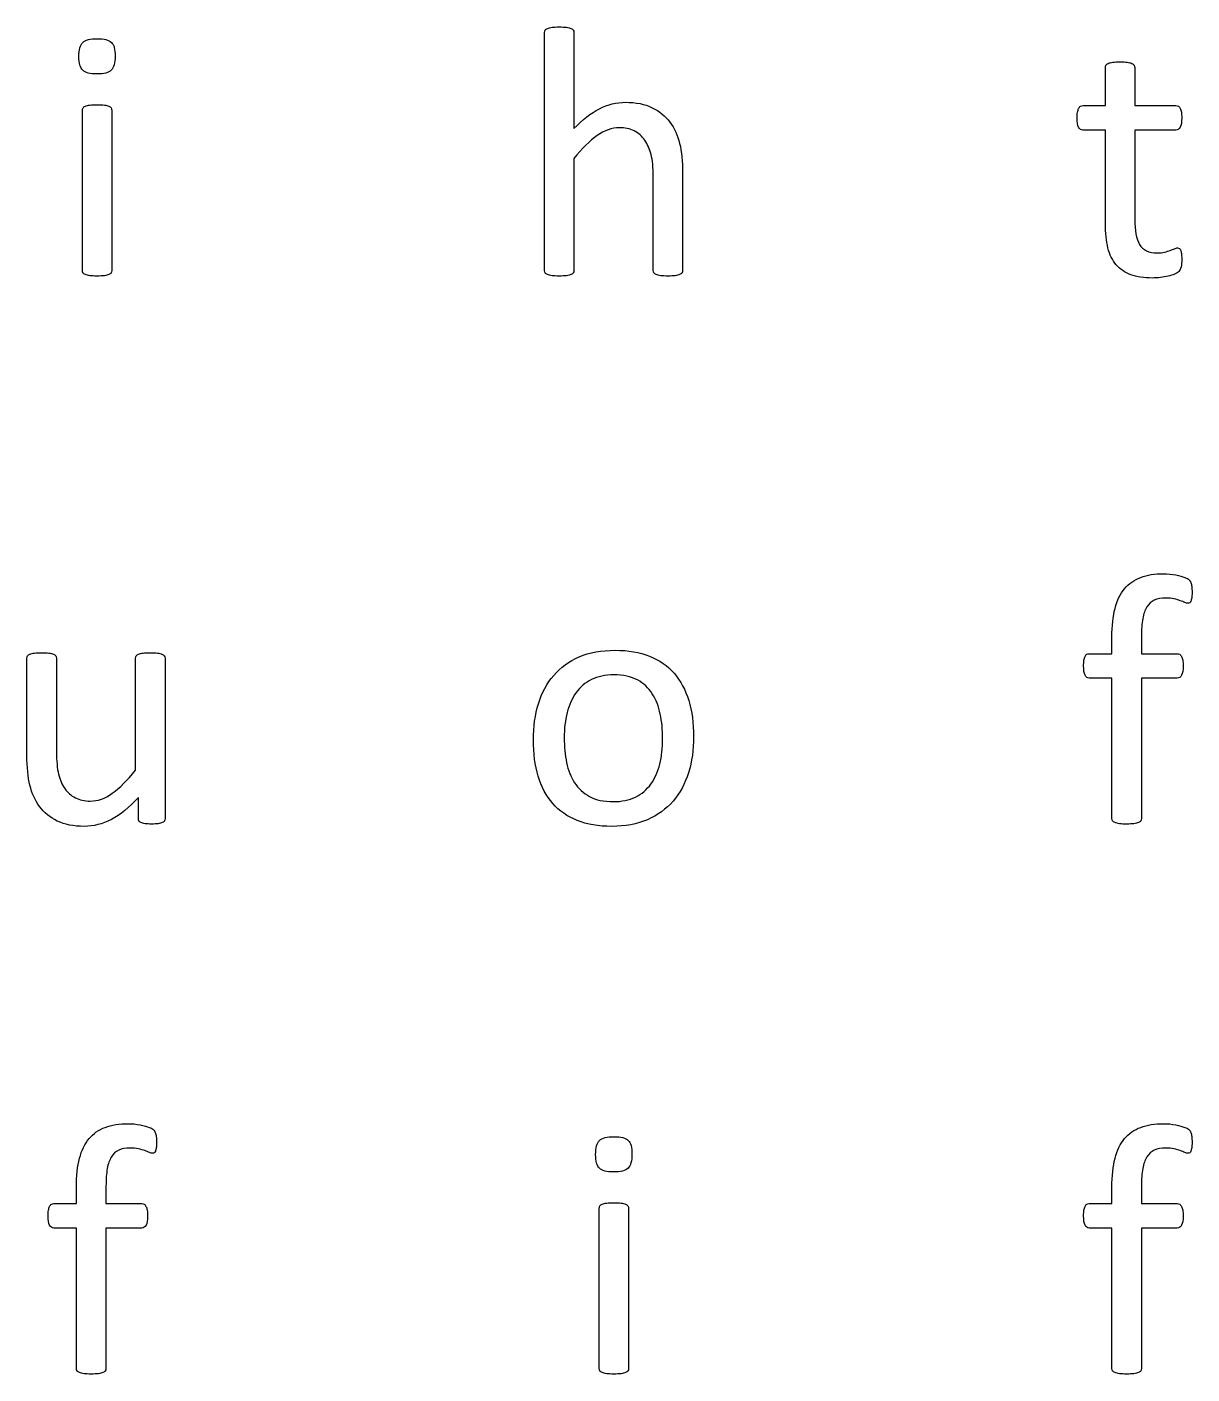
# Model space of a CAD drawing. Extents: x 0 to 612, y 0 to 328.
# Drawn here: x 537.21 to 570.95, y 192.72 to 231.73 of the extents above; entities that cross this region are included whole.
import ezdxf

# ---------------------------------------------------------------- set-up
doc = ezdxf.new("R2010")
doc.units = 0
doc.layers.add('Layer_1', color=7, linetype='CONTINUOUS')

msp = doc.modelspace()

# ---------------------------------------------------------------- linework, layer by layer
at = {"layer": 'Layer_1', "color": 7}
for p, q in [((552.200345, 224.679846), (552.200345, 231.569059)), ((553.051145, 231.569059), (553.051145, 228.789655)), ((539.764667, 230.888388), (539.764667, 230.888388)), ((568.440112, 229.454805), (568.440112, 230.558319)), ((569.290912, 230.558319), (569.290912, 229.454805)), ((567.795537, 229.454805), (568.440112, 229.454805)), ((569.290912, 229.454805), (570.482088, 229.454805)), ((538.815893, 224.679846), (538.815893, 229.320782)), ((539.666694, 229.320782), (539.666694, 224.679846)), ((568.440112, 228.748377), (567.790384, 228.748377)), ((568.440112, 226.036008), (568.440112, 228.748377)), ((570.482074, 228.748377), (569.290898, 228.748377)), ((569.290898, 228.748377), (569.290898, 226.159766)), ((553.051145, 227.923348), (553.051145, 224.679846)), ((556.196668, 227.505663), (556.19664, 224.679846)), ((555.34583, 224.679846), (555.34583, 227.397374)), ((570.652231, 225.020151), (570.652278, 225.020184)), ((570.95067, 215.359426), (570.950623, 215.359426)), ((568.630205, 213.585548), (568.630205, 214.065114)), ((569.486168, 214.090894), (569.486168, 213.585548)), ((537.208788, 210.635986), (537.208788, 213.451487)), ((538.064747, 213.451487), (538.064747, 210.749434)), ((540.354274, 210.20799), (540.354274, 213.451487)), ((541.210289, 213.451487), (541.210298, 208.810551)), ((567.975314, 213.585548), (568.630205, 213.585548)), ((569.486168, 213.585548), (570.522646, 213.585548)), ((568.630205, 212.879072), (567.975314, 212.879072)), ((568.630205, 208.810518), (568.630205, 212.879072)), ((570.522656, 212.879072), (569.486177, 212.879072)), ((569.486177, 212.879072), (569.486177, 208.810518)), ((555.6191, 211.125864), (555.6191, 211.125864)), ((556.516351, 211.182587), (556.516351, 211.182587)), ((540.436816, 208.810551), (540.436816, 209.424188)), ((540.962794, 199.433661), (540.962738, 199.433661)), ((570.95067, 199.433661), (570.950623, 199.433661)), ((554.730368, 199.093323), (554.730368, 199.093323)), ((538.642329, 197.659783), (538.642329, 198.139344)), ((539.498282, 198.16513), (539.498282, 197.659783)), ((568.630205, 197.659783), (568.630205, 198.139344)), ((569.486168, 198.16513), (569.486168, 197.659783)), ((537.987438, 197.659783), (538.642329, 197.659783)), ((539.498282, 197.659783), (540.534761, 197.659783)), ((553.781547, 192.884786), (553.781547, 197.525718)), ((554.632394, 197.525718), (554.632394, 192.884786)), ((567.975314, 197.659783), (568.630205, 197.659783)), ((569.486168, 197.659783), (570.522646, 197.659783)), ((538.642329, 196.953303), (537.987438, 196.953303)), ((538.642329, 192.884753), (538.642329, 196.953303)), ((540.534775, 196.953303), (539.498297, 196.953303)), ((539.498297, 196.953303), (539.498297, 192.884753)), ((568.630205, 196.953303), (567.975314, 196.953303)), ((568.630205, 192.884753), (568.630205, 196.953303)), ((570.522656, 196.953303), (569.486177, 196.953303)), ((569.486177, 196.953303), (569.486177, 192.884753))]:
    msp.add_line(p, q, dxfattribs=at)
for points in [[(552.285405, 231.692818), (552.318066, 231.70656), (552.361895, 231.716867), (552.416901, 231.723738)], [(552.416901, 231.723738), (552.471902, 231.730609), (552.540655, 231.734045), (552.623164, 231.734045)], [(552.623164, 231.734045), (552.709104, 231.73404), (552.779579, 231.73075), (552.834585, 231.723738)], [(552.834585, 231.723738), (552.889586, 231.716867), (552.932559, 231.70656), (552.963497, 231.692818)], [(538.826167, 231.285445), (538.901796, 231.357629), (539.041024, 231.393725), (539.243851, 231.393735)], [(539.243851, 231.393735), (539.443239, 231.393725), (539.579888, 231.358485), (539.653803, 231.288024)], [(552.200345, 231.569059), (552.200345, 231.596544), (552.206369, 231.620616), (552.21837, 231.641253)], [(552.21837, 231.641253), (552.230418, 231.661866), (552.252772, 231.679043), (552.285405, 231.692818)], [(552.963497, 231.692818), (552.994417, 231.679076), (553.016781, 231.661852), (553.030532, 231.641253)], [(553.030532, 231.641253), (553.044274, 231.620639), (553.051145, 231.596544), (553.051145, 231.569059)], [(538.712724, 230.878072), (538.712724, 231.077455), (538.750515, 231.213247), (538.826167, 231.285445)], [(539.653803, 231.288024), (539.72771, 231.217544), (539.764667, 231.084331), (539.764667, 230.888388)], [(538.823593, 230.478441), (538.749677, 230.548907), (538.712724, 230.682116), (538.712724, 230.878072)], [(539.764667, 230.888388), (539.764667, 230.688991), (539.726829, 230.553203), (539.651224, 230.481015)], [(568.440112, 230.558319), (568.440112, 230.582368), (568.446136, 230.604722), (568.458137, 230.625354)], [(568.458137, 230.625354), (568.470184, 230.645967), (568.492539, 230.664039), (568.525172, 230.679499)], [(568.525172, 230.679499), (568.557833, 230.694982), (568.601661, 230.706136), (568.656668, 230.713007)], [(568.656668, 230.713007), (568.711669, 230.719878), (568.780422, 230.723314), (568.862931, 230.723314)], [(568.862931, 230.723314), (568.948871, 230.723309), (569.019346, 230.720019), (569.074352, 230.713007)], [(569.074352, 230.713007), (569.129353, 230.706136), (569.172325, 230.694935), (569.203264, 230.679499)], [(569.203264, 230.679499), (569.234184, 230.664015), (569.256548, 230.645991), (569.270299, 230.625354)], [(569.270299, 230.625354), (569.284041, 230.604741), (569.290912, 230.582386), (569.290912, 230.558319)], [(539.23354, 230.37273), (539.034153, 230.372721), (538.897499, 230.40798), (538.823593, 230.478441)], [(539.651224, 230.481015), (539.575591, 230.408817), (539.436363, 230.372721), (539.23354, 230.37273)], [(538.815893, 229.320782), (538.815893, 229.344831), (538.821917, 229.367185), (538.833918, 229.387817)], [(538.833918, 229.387817), (538.845966, 229.40843), (538.868273, 229.425608), (538.900953, 229.439383)], [(538.900953, 229.439383), (538.933614, 229.453125), (538.977443, 229.463432), (539.032444, 229.470303)], [(539.032444, 229.470303), (539.08745, 229.477174), (539.156203, 229.480609), (539.238712, 229.480609)], [(539.238712, 229.480609), (539.324652, 229.480605), (539.395127, 229.477315), (539.450129, 229.470303)], [(539.450129, 229.470303), (539.505135, 229.463432), (539.548102, 229.453125), (539.579045, 229.439383)], [(539.579045, 229.439383), (539.609965, 229.425641), (539.632329, 229.408463), (539.646081, 229.387817)], [(539.646081, 229.387817), (539.659823, 229.367204), (539.666694, 229.34485), (539.666694, 229.320782)], [(553.78854, 229.364616), (554.036053, 229.490088), (554.285289, 229.552826), (554.536247, 229.552831)], [(554.536247, 229.552831), (554.845637, 229.552826), (555.106045, 229.500399), (555.317471, 229.395554)], [(555.317471, 229.395554), (555.528887, 229.2907), (555.69991, 229.150611), (555.83055, 228.975291)], [(567.633117, 229.264035), (567.641729, 229.308744), (567.652883, 229.345678), (567.666625, 229.374904)], [(567.666625, 229.374904), (567.680367, 229.404129), (567.698439, 229.424747), (567.72077, 229.436781)], [(567.72077, 229.436781), (567.743124, 229.448828), (567.768039, 229.454805), (567.795537, 229.454805)], [(570.482088, 229.454805), (570.509572, 229.454801), (570.533649, 229.448781), (570.554281, 229.436781)], [(570.554281, 229.436781), (570.574894, 229.424733), (570.592966, 229.40412), (570.608421, 229.374904)], [(570.608421, 229.374904), (570.623905, 229.345678), (570.635058, 229.30872), (570.64193, 229.264035)], [(553.051145, 228.789655), (553.295223, 229.047479), (553.541023, 229.239134), (553.78854, 229.364616)], [(567.620222, 229.099026), (567.620222, 229.164339), (567.624457, 229.21934), (567.633117, 229.264035)], [(567.666625, 228.830881), (567.635705, 228.885883), (567.620222, 228.975263), (567.620222, 229.099026)], [(570.652236, 229.099026), (570.652231, 228.975263), (570.636753, 228.885883), (570.605833, 228.830881)], [(570.64193, 229.264035), (570.648801, 229.219326), (570.652236, 229.164339), (570.652236, 229.099026)], [(554.360922, 228.815436), (554.147779, 228.815431), (553.93464, 228.739802), (553.721505, 228.588545)], [(554.796655, 228.72262), (554.671173, 228.784492), (554.525931, 228.815431), (554.360922, 228.815436)], [(555.103471, 228.454475), (555.024402, 228.571353), (554.922127, 228.660733), (554.796655, 228.72262)], [(555.83055, 228.975291), (555.96118, 228.799962), (556.054856, 228.59456), (556.111585, 228.35908)], [(567.790384, 228.748377), (567.738818, 228.748372), (567.697563, 228.775861), (567.666625, 228.830881)], [(570.605833, 228.830881), (570.574913, 228.775875), (570.533635, 228.748372), (570.482074, 228.748377)], [(553.721505, 228.588545), (553.508362, 228.437283), (553.284911, 228.215551), (553.051145, 227.923348)], [(555.283953, 228.036791), (555.24268, 228.198359), (555.182535, 228.337587), (555.103471, 228.454475)], [(556.111585, 228.35908), (556.168304, 228.123592), (556.196664, 227.839116), (556.196668, 227.505663)], [(555.34583, 227.397374), (555.345826, 227.662074), (555.325217, 227.875213), (555.283953, 228.036791)], [(568.514884, 225.337288), (568.465036, 225.534958), (568.440112, 225.767863), (568.440112, 226.036008)], [(569.290898, 226.159766), (569.290898, 225.840056), (569.338167, 225.598557), (569.432705, 225.435266)], [(568.754665, 224.847415), (568.644657, 224.976327), (568.564732, 225.139618), (568.514884, 225.337288)], [(569.432705, 225.435266), (569.527243, 225.271971), (569.696549, 225.190328), (569.940631, 225.190328)], [(569.940631, 225.190328), (570.019695, 225.190328), (570.09017, 225.198046), (570.152052, 225.213529)], [(570.152052, 225.213529), (570.213929, 225.229012), (570.26893, 225.245343), (570.317061, 225.262516)], [(570.317061, 225.262516), (570.365186, 225.279694), (570.406441, 225.296024), (570.44082, 225.311503)], [(570.44082, 225.311503), (570.475175, 225.326986), (570.506132, 225.334704), (570.53364, 225.334704)], [(570.53364, 225.334704), (570.550818, 225.3347), (570.567148, 225.330469), (570.582627, 225.321809)], [(570.582627, 225.321809), (570.59811, 225.313197), (570.610111, 225.296866), (570.618723, 225.272822)], [(570.618723, 225.272822), (570.627289, 225.248774), (570.635054, 225.216099), (570.641925, 225.174849)], [(570.641925, 225.174849), (570.648796, 225.133576), (570.652231, 225.082029), (570.652231, 225.020151)], [(569.177507, 224.558643), (569.005618, 224.622243), (568.864672, 224.718498), (568.754665, 224.847415)], [(570.631665, 224.782978), (570.617923, 224.724536), (570.59731, 224.681569), (570.569788, 224.654066)], [(570.652278, 225.020184), (570.652274, 224.920488), (570.645407, 224.84142), (570.631665, 224.782978)], [(538.833918, 224.610232), (538.82187, 224.629151), (538.815893, 224.652353), (538.815893, 224.679846)], [(538.900953, 224.561246), (538.868292, 224.574988), (538.845947, 224.591318), (538.833918, 224.610232)], [(539.032444, 224.530326), (538.977443, 224.537197), (538.933609, 224.547503), (538.900953, 224.561246)], [(539.238712, 224.520019), (539.156203, 224.520019), (539.08745, 224.523314), (539.032444, 224.530326)], [(539.450129, 224.530326), (539.395127, 224.523455), (539.324652, 224.520019), (539.238712, 224.520019)], [(539.579045, 224.561246), (539.548079, 224.547503), (539.505135, 224.537197), (539.450129, 224.530326)], [(539.646081, 224.610232), (539.632338, 224.591313), (539.609984, 224.574983), (539.579045, 224.561246)], [(539.666694, 224.679846), (539.666694, 224.652362), (539.659823, 224.629142), (539.646081, 224.610232)], [(552.21837, 224.610232), (552.206322, 224.629151), (552.200345, 224.652353), (552.200345, 224.679846)], [(552.285405, 224.561246), (552.252744, 224.574988), (552.230403, 224.591318), (552.21837, 224.610232)], [(552.416901, 224.530326), (552.361895, 224.537197), (552.318066, 224.547503), (552.285405, 224.561246)], [(552.623164, 224.520019), (552.540655, 224.520019), (552.471902, 224.523314), (552.416901, 224.530326)], [(552.834585, 224.530326), (552.779579, 224.523455), (552.709104, 224.520019), (552.623164, 224.520019)], [(552.963497, 224.561246), (552.932577, 224.547503), (552.889586, 224.537197), (552.834585, 224.530326)], [(553.030532, 224.610232), (553.01679, 224.591313), (552.994436, 224.574983), (552.963497, 224.561246)], [(553.051145, 224.679846), (553.051145, 224.652362), (553.044274, 224.629142), (553.030532, 224.610232)], [(555.366443, 224.610232), (555.352701, 224.629151), (555.34583, 224.652353), (555.34583, 224.679846)], [(555.433478, 224.561246), (555.402559, 224.574988), (555.38019, 224.591318), (555.366443, 224.610232)], [(555.562395, 224.530326), (555.507385, 224.537197), (555.464412, 224.547503), (555.433478, 224.561246)], [(555.773812, 224.520019), (555.687867, 224.520019), (555.617392, 224.523314), (555.562395, 224.530326)], [(555.98008, 224.530326), (555.925069, 224.523455), (555.856316, 224.520019), (555.773812, 224.520019)], [(556.108992, 224.561246), (556.078072, 224.547503), (556.035076, 224.537197), (555.98008, 224.530326)], [(556.176027, 224.610232), (556.162285, 224.591313), (556.13993, 224.574983), (556.108992, 224.561246)], [(556.19664, 224.679846), (556.196635, 224.652362), (556.189769, 224.629142), (556.176027, 224.610232)], [(569.796297, 224.463248), (569.555655, 224.463248), (569.349391, 224.495062), (569.177507, 224.558643)], [(570.033503, 224.478732), (569.954429, 224.468425), (569.875361, 224.463248), (569.796297, 224.463248)], [(570.257814, 224.517417), (570.187334, 224.501933), (570.112567, 224.489038), (570.033503, 224.478732)], [(570.446029, 224.576715), (570.391023, 224.552666), (570.328285, 224.5329), (570.257814, 224.517417)], [(570.569788, 224.654066), (570.542257, 224.626582), (570.501031, 224.600782), (570.446029, 224.576715)], [(568.996323, 215.467706), (569.120077, 215.615523), (569.275636, 215.724669), (569.462994, 215.795149)], [(569.462994, 215.795149), (569.650348, 215.865615), (569.871219, 215.900851), (570.125617, 215.90086)], [(570.125617, 215.90086), (570.245931, 215.900851), (570.362814, 215.889659), (570.476262, 215.867352)], [(570.476262, 215.867352), (570.589705, 215.844998), (570.677367, 215.820949), (570.739249, 215.795159)], [(570.739249, 215.795159), (570.801126, 215.769369), (570.842381, 215.746163), (570.863008, 215.725545)], [(570.863008, 215.725545), (570.883621, 215.704932), (570.900846, 215.678271), (570.914574, 215.64562)], [(568.720441, 214.897904), (568.7806, 215.129943), (568.87256, 215.319875), (568.996323, 215.467706)], [(570.914574, 215.64562), (570.928316, 215.612958), (570.937775, 215.573417), (570.942952, 215.527019)], [(570.950623, 215.359426), (570.950618, 215.294104), (570.947329, 215.241677), (570.940317, 215.20215)], [(570.942952, 215.527019), (570.948129, 215.480616), (570.95067, 215.424739), (570.95067, 215.359426)], [(569.857444, 215.132526), (569.768059, 215.091253), (569.695871, 215.026811), (569.640865, 214.939153)], [(570.182308, 215.194408), (570.055109, 215.194399), (569.946824, 215.173748), (569.857444, 215.132526)], [(570.427247, 215.171207), (570.356772, 215.18669), (570.275124, 215.194408), (570.182308, 215.194408)], [(570.610309, 215.119641), (570.558738, 215.13856), (570.497718, 215.155737), (570.427247, 215.171207)], [(570.7418, 215.068075), (570.705703, 215.083558), (570.66187, 215.100736), (570.610309, 215.119641)], [(570.832041, 215.044873), (570.807992, 215.044869), (570.777892, 215.052592), (570.7418, 215.068075)], [(570.883607, 215.057768), (570.869865, 215.049156), (570.85264, 215.044873), (570.832041, 215.044873)], [(570.917115, 215.106755), (570.908503, 215.08266), (570.897349, 215.066376), (570.883607, 215.057768)], [(570.940317, 215.20215), (570.933445, 215.162618), (570.92568, 215.130813), (570.917115, 215.106755)], [(568.630205, 214.065114), (568.6302, 214.388256), (568.660277, 214.665851), (568.720441, 214.897904)], [(569.522264, 214.59882), (569.498215, 214.459587), (569.486168, 214.290277), (569.486168, 214.090894)], [(569.640865, 214.939153), (569.585864, 214.851486), (569.546327, 214.738044), (569.522264, 214.59882)], [(537.208788, 213.451487), (537.208788, 213.478971), (537.214812, 213.502187), (537.226813, 213.521101)], [(537.226813, 213.521101), (537.238861, 213.54002), (537.262063, 213.557198), (537.296427, 213.572667)], [(537.296427, 213.572667), (537.330782, 213.58815), (537.375491, 213.598457), (537.430497, 213.603587)], [(537.430497, 213.603587), (537.485499, 213.608716), (537.554256, 213.611305), (537.63676, 213.611305)], [(537.63676, 213.611305), (537.719265, 213.6113), (537.788022, 213.608952), (537.843024, 213.603587)], [(537.843024, 213.603587), (537.89803, 213.59841), (537.941859, 213.588103), (537.97452, 213.572667)], [(537.97452, 213.572667), (538.007181, 213.557184), (538.030382, 213.540006), (538.044134, 213.521101)], [(538.044134, 213.521101), (538.057876, 213.502182), (538.064747, 213.478981), (538.064747, 213.451487)], [(540.354274, 213.451487), (540.354269, 213.478971), (540.360298, 213.502187), (540.372346, 213.521101)], [(540.372346, 213.521101), (540.384393, 213.54002), (540.407595, 213.557198), (540.44196, 213.572667)], [(540.44196, 213.572667), (540.476315, 213.58815), (540.520162, 213.598457), (540.573451, 213.603587)], [(540.573451, 213.603587), (540.626734, 213.608716), (540.696348, 213.611305), (540.782293, 213.611305)], [(540.782293, 213.611305), (540.864793, 213.6113), (540.93355, 213.608952), (540.988556, 213.603587)], [(540.988556, 213.603587), (541.043557, 213.59841), (541.08653, 213.588103), (541.117473, 213.572667)], [(541.117473, 213.572667), (541.148393, 213.557184), (541.171613, 213.540006), (541.187087, 213.521101)], [(541.187087, 213.521101), (541.20257, 213.502182), (541.210289, 213.478981), (541.210289, 213.451487)], [(552.465845, 212.956456), (552.663515, 213.186778), (552.910171, 213.365538), (553.205814, 213.492742)], [(553.205814, 213.492742), (553.501458, 213.619931), (553.846949, 213.683531), (554.242293, 213.683536)], [(554.242293, 213.683536), (554.623876, 213.683531), (554.956477, 213.626807), (555.240091, 213.513364)], [(555.240091, 213.513364), (555.523701, 213.399917), (555.760046, 213.234908), (555.949122, 213.018333)], [(567.810329, 213.229722), (567.810329, 213.295034), (567.813623, 213.350036), (567.820635, 213.39473)], [(567.820635, 213.39473), (567.827506, 213.439392), (567.837813, 213.476373), (567.851555, 213.505599)], [(567.851555, 213.505599), (567.865297, 213.534824), (567.882475, 213.555442), (567.903125, 213.567476)], [(567.903125, 213.567476), (567.923739, 213.579524), (567.947834, 213.585501), (567.975314, 213.585548)], [(570.522646, 213.585548), (570.55013, 213.585543), (570.573351, 213.579524), (570.59226, 213.567476)], [(570.59226, 213.567476), (570.611179, 213.555428), (570.628357, 213.534815), (570.643826, 213.505599)], [(570.643826, 213.505599), (570.659309, 213.476373), (570.67131, 213.439416), (570.679923, 213.39473)], [(570.679923, 213.39473), (570.688535, 213.350021), (570.692818, 213.295034), (570.692818, 213.229722)], [(555.949122, 213.018333), (556.138194, 212.801754), (556.280001, 212.538767), (556.374544, 212.229373)], [(567.851555, 212.961577), (567.824071, 213.016578), (567.810329, 213.105958), (567.810329, 213.229722)], [(570.692818, 213.229722), (570.692813, 213.105958), (570.677334, 213.016578), (570.646415, 212.961577)], [(552.022375, 212.133978), (552.120354, 212.451961), (552.268175, 212.726121), (552.465845, 212.956456)], [(553.559043, 212.837851), (553.37856, 212.748466), (553.229877, 212.622133), (553.112999, 212.458842)], [(554.206197, 212.971926), (553.955239, 212.971921), (553.739521, 212.927217), (553.559043, 212.837851)], [(554.886868, 212.824961), (554.704663, 212.922934), (554.477772, 212.971921), (554.206197, 212.971926)], [(555.320022, 212.425324), (555.213445, 212.593769), (555.069064, 212.726982), (554.886868, 212.824961)], [(567.975314, 212.879072), (567.920312, 212.879068), (567.879058, 212.906557), (567.851555, 212.961577)], [(570.646415, 212.961577), (570.615495, 212.906571), (570.574217, 212.879068), (570.522656, 212.879072)], [(553.112999, 212.458842), (552.996111, 212.295546), (552.90931, 212.102173), (552.852591, 211.878728)], [(555.549486, 211.837473), (555.503083, 212.060924), (555.426584, 212.256871), (555.320022, 212.425324)], [(556.374544, 212.229373), (556.469077, 211.919978), (556.516346, 211.571046), (556.516351, 211.182587)], [(551.875415, 211.089767), (551.875415, 211.467915), (551.924402, 211.815985), (552.022375, 212.133978)], [(552.852591, 211.878728), (552.795867, 211.655268), (552.767503, 211.411191), (552.767507, 211.146491)], [(555.6191, 211.125864), (555.619096, 211.376817), (555.595899, 211.614018), (555.549486, 211.837473)], [(552.014643, 210.037824), (551.921823, 210.347214), (551.875415, 210.697863), (551.875415, 211.089767)], [(552.767507, 211.146491), (552.767503, 210.892097), (552.790709, 210.653173), (552.837122, 210.429723)], [(555.536596, 210.388468), (555.591597, 210.611919), (555.619096, 210.857719), (555.6191, 211.125864)], [(556.516351, 211.182587), (556.516346, 210.804435), (556.466498, 210.456365), (556.366807, 210.138376)], [(538.064747, 210.749434), (538.064742, 210.477848), (538.084513, 210.260413), (538.124045, 210.097122)], [(537.293872, 209.777416), (537.237148, 210.012895), (537.208788, 210.299088), (537.208788, 210.635986)], [(552.837122, 210.429723), (552.883525, 210.206268), (552.960876, 210.011177), (553.069165, 209.844451)], [(555.278767, 209.810933), (555.395645, 209.972502), (555.48159, 210.165018), (555.536596, 210.388468)], [(538.124045, 210.097122), (538.163577, 209.933831), (538.223736, 209.794603), (538.304527, 209.679438)], [(539.681339, 209.542788), (539.892756, 209.694046), (540.117067, 209.915783), (540.354274, 210.20799)], [(552.437485, 209.248863), (552.248409, 209.465437), (552.107459, 209.728424), (552.014643, 210.037824)], [(556.366807, 210.138376), (556.267111, 209.820383), (556.118428, 209.546224), (555.920763, 209.315898)], [(537.574907, 209.158622), (537.444272, 209.335664), (537.350591, 209.541927), (537.293872, 209.777416)], [(538.304527, 209.679438), (538.385309, 209.564272), (538.487584, 209.474892), (538.611343, 209.411297)], [(539.044497, 209.315898), (539.257636, 209.315898), (539.469914, 209.391527), (539.681339, 209.542788)], [(553.069165, 209.844451), (553.177455, 209.67772), (553.322698, 209.545367), (553.504898, 209.447394)], [(554.830144, 209.434499), (555.01234, 209.523879), (555.161879, 209.649355), (555.278767, 209.810933)], [(538.087986, 208.738358), (537.876565, 208.84149), (537.705537, 208.981579), (537.574907, 209.158622)], [(538.611343, 209.411297), (538.735097, 209.347698), (538.879483, 209.315898), (539.044497, 209.315898)], [(540.436816, 209.424188), (540.172106, 209.13198), (539.910842, 208.918841), (539.653013, 208.784771)], [(553.146516, 208.753827), (552.862902, 208.867275), (552.626557, 209.032284), (552.437485, 209.248863)], [(553.504898, 209.447394), (553.687094, 209.349415), (553.913984, 209.300429), (554.185569, 209.300429)], [(554.185569, 209.300429), (554.433082, 209.300429), (554.647939, 209.345138), (554.830144, 209.434499)], [(555.920763, 209.315898), (555.723088, 209.085572), (555.475571, 208.905951), (555.178214, 208.777034)], [(538.86921, 208.583661), (538.559815, 208.583661), (538.299407, 208.635227), (538.087986, 208.738358)], [(539.653013, 208.784771), (539.395179, 208.650696), (539.133915, 208.583661), (538.86921, 208.583661)], [(540.452299, 208.740937), (540.441993, 208.759856), (540.436816, 208.783058), (540.436816, 208.810551)], [(540.511602, 208.69195), (540.482376, 208.705692), (540.46261, 208.722023), (540.452299, 208.740937)], [(541.192273, 208.740937), (541.180225, 208.722018), (541.158765, 208.705688), (541.127812, 208.69195)], [(541.210298, 208.810551), (541.210293, 208.783067), (541.204274, 208.759847), (541.192273, 208.740937)], [(554.144315, 208.583661), (553.762727, 208.583661), (553.430126, 208.640385), (553.146516, 208.753827)], [(555.178214, 208.777034), (554.880844, 208.648122), (554.536214, 208.583661), (554.144315, 208.583661)], [(568.650818, 208.740904), (568.637076, 208.759823), (568.630205, 208.783025), (568.630205, 208.810518)], [(568.720432, 208.691917), (568.687771, 208.70566), (568.664569, 208.72199), (568.650818, 208.740904)], [(569.465564, 208.740904), (569.451822, 208.721985), (569.42862, 208.705655), (569.39595, 208.691917)], [(569.486177, 208.810518), (569.486177, 208.783034), (569.479306, 208.759814), (569.465564, 208.740904)], [(540.630203, 208.661031), (540.58035, 208.667902), (540.540818, 208.678208), (540.511602, 208.69195)], [(540.823576, 208.650724), (540.744502, 208.650724), (540.680046, 208.654018), (540.630203, 208.661031)], [(541.006633, 208.661031), (540.95678, 208.65416), (540.895764, 208.650724), (540.823576, 208.650724)], [(541.127812, 208.69195), (541.096893, 208.678208), (541.056476, 208.667902), (541.006633, 208.661031)], [(568.851928, 208.660998), (568.796922, 208.667869), (568.753093, 208.678175), (568.720432, 208.691917)], [(569.058191, 208.650691), (568.975682, 208.650691), (568.906929, 208.653985), (568.851928, 208.660998)], [(569.264454, 208.660998), (569.209448, 208.654127), (569.140695, 208.650691), (569.058191, 208.650691)], [(569.39595, 208.691917), (569.363289, 208.678175), (569.319455, 208.667869), (569.264454, 208.660998)], [(539.008443, 199.541937), (539.132202, 199.689754), (539.28776, 199.7989), (539.475119, 199.86938)], [(539.475119, 199.86938), (539.662472, 199.939851), (539.883343, 199.975086), (540.137737, 199.975091)], [(540.137737, 199.975091), (540.258056, 199.975086), (540.374939, 199.96389), (540.488386, 199.941582)], [(540.488386, 199.941582), (540.601829, 199.919228), (540.689491, 199.895179), (540.751373, 199.869389)], [(540.751373, 199.869389), (540.81325, 199.843599), (540.854505, 199.820398), (540.875132, 199.799775)], [(540.875132, 199.799775), (540.895745, 199.779162), (540.912923, 199.752502), (540.926698, 199.71985)], [(568.996323, 199.541937), (569.120077, 199.689754), (569.275636, 199.7989), (569.462994, 199.86938)], [(569.462994, 199.86938), (569.650348, 199.939851), (569.871219, 199.975086), (570.125617, 199.975091)], [(570.125617, 199.975091), (570.245931, 199.975086), (570.362814, 199.96389), (570.476262, 199.941582)], [(570.476262, 199.941582), (570.589705, 199.919228), (570.677367, 199.895179), (570.739249, 199.869389)], [(570.739249, 199.869389), (570.801126, 199.843599), (570.842381, 199.820398), (570.863008, 199.799775)], [(570.863008, 199.799775), (570.883621, 199.779162), (570.900846, 199.752502), (570.914574, 199.71985)], [(538.732565, 198.972134), (538.792725, 199.204173), (538.884684, 199.394111), (539.008443, 199.541937)], [(540.926698, 199.71985), (540.94044, 199.687189), (540.949899, 199.647652), (540.955076, 199.601249)], [(540.962738, 199.433661), (540.962733, 199.368335), (540.959444, 199.315912), (540.952431, 199.276385)], [(540.955076, 199.601249), (540.960253, 199.554846), (540.962794, 199.498969), (540.962794, 199.433661)], [(553.678425, 199.083012), (553.678425, 199.282395), (553.716263, 199.418183), (553.791868, 199.490381)], [(553.791868, 199.490381), (553.867496, 199.562569), (554.006724, 199.598665), (554.209552, 199.59867)], [(554.209552, 199.59867), (554.408939, 199.598665), (554.545589, 199.563421), (554.619499, 199.49296)], [(554.619499, 199.49296), (554.69341, 199.42248), (554.730368, 199.289266), (554.730368, 199.093323)], [(568.720441, 198.972134), (568.7806, 199.204173), (568.87256, 199.394111), (568.996323, 199.541937)], [(570.914574, 199.71985), (570.928316, 199.687189), (570.937775, 199.647652), (570.942952, 199.601249)], [(570.950623, 199.433661), (570.950618, 199.368335), (570.947329, 199.315912), (570.940317, 199.276385)], [(570.942952, 199.601249), (570.948129, 199.554846), (570.95067, 199.498969), (570.95067, 199.433661)], [(538.642329, 198.139344), (538.642324, 198.462486), (538.672401, 198.740081), (538.732565, 198.972134)], [(539.65298, 199.013389), (539.597974, 198.925717), (539.558442, 198.812274), (539.534379, 198.673051)], [(539.869559, 199.206762), (539.780174, 199.165488), (539.707981, 199.101042), (539.65298, 199.013389)], [(540.194423, 199.268639), (540.067224, 199.268634), (539.958939, 199.248026), (539.869559, 199.206762)], [(540.439362, 199.245437), (540.368886, 199.260921), (540.287239, 199.268639), (540.194423, 199.268639)], [(540.622423, 199.193871), (540.570853, 199.21279), (540.509832, 199.229968), (540.439362, 199.245437)], [(540.753915, 199.142306), (540.717818, 199.157789), (540.673985, 199.174967), (540.622423, 199.193871)], [(540.844156, 199.119104), (540.820107, 199.119095), (540.790006, 199.126822), (540.753915, 199.142306)], [(540.895722, 199.131999), (540.88198, 199.123387), (540.864802, 199.119104), (540.844156, 199.119104)], [(540.92923, 199.180986), (540.920617, 199.15689), (540.909464, 199.140607), (540.895722, 199.131999)], [(540.952431, 199.276385), (540.94556, 199.236853), (540.937795, 199.205044), (540.92923, 199.180986)], [(553.789289, 198.683376), (553.715378, 198.753842), (553.678425, 198.887056), (553.678425, 199.083012)], [(554.730368, 199.093323), (554.730368, 198.893931), (554.69253, 198.758139), (554.616925, 198.685955)], [(568.630205, 198.139344), (568.6302, 198.462486), (568.660277, 198.740081), (568.720441, 198.972134)], [(569.640865, 199.013389), (569.585864, 198.925717), (569.546327, 198.812274), (569.522264, 198.673051)], [(569.857444, 199.206762), (569.768059, 199.165488), (569.695871, 199.101042), (569.640865, 199.013389)], [(570.182308, 199.268639), (570.055109, 199.268634), (569.946824, 199.248026), (569.857444, 199.206762)], [(570.427247, 199.245437), (570.356772, 199.260921), (570.275124, 199.268639), (570.182308, 199.268639)], [(570.610309, 199.193871), (570.558738, 199.21279), (570.497718, 199.229968), (570.427247, 199.245437)], [(570.7418, 199.142306), (570.705703, 199.157789), (570.66187, 199.174967), (570.610309, 199.193871)], [(570.832041, 199.119104), (570.807992, 199.119095), (570.777892, 199.126822), (570.7418, 199.142306)], [(570.883607, 199.131999), (570.869865, 199.123387), (570.85264, 199.119104), (570.832041, 199.119104)], [(570.917115, 199.180986), (570.908503, 199.15689), (570.897349, 199.140607), (570.883607, 199.131999)], [(570.940317, 199.276385), (570.933445, 199.236853), (570.92568, 199.205044), (570.917115, 199.180986)], [(539.534379, 198.673051), (539.51033, 198.533818), (539.498282, 198.364512), (539.498282, 198.16513)], [(554.199241, 198.577665), (553.999849, 198.577661), (553.863199, 198.612915), (553.789289, 198.683376)], [(554.616925, 198.685955), (554.541292, 198.613757), (554.402064, 198.577661), (554.199241, 198.577665)], [(569.522264, 198.673051), (569.498215, 198.533818), (569.486168, 198.364512), (569.486168, 198.16513)], [(537.822453, 197.303952), (537.822453, 197.369265), (537.825747, 197.424271), (537.832759, 197.468966)], [(537.832759, 197.468966), (537.839631, 197.513627), (537.849937, 197.550604), (537.863679, 197.579829)], [(537.863679, 197.579829), (537.877421, 197.609055), (537.894646, 197.629673), (537.915245, 197.641711)], [(537.915245, 197.641711), (537.935858, 197.653759), (537.959954, 197.659736), (537.987438, 197.659783)], [(540.534761, 197.659783), (540.562245, 197.659778), (540.585461, 197.653759), (540.604375, 197.641711)], [(540.604375, 197.641711), (540.623294, 197.629663), (540.640472, 197.60905), (540.655941, 197.579829)], [(540.655941, 197.579829), (540.671424, 197.550604), (540.683425, 197.513651), (540.692037, 197.468966)], [(540.692037, 197.468966), (540.700603, 197.424257), (540.704932, 197.369265), (540.704932, 197.303952)], [(553.781547, 197.525718), (553.781547, 197.549766), (553.787571, 197.572121), (553.799619, 197.592757)], [(553.799619, 197.592757), (553.811667, 197.61337), (553.833974, 197.630548), (553.866654, 197.644323)], [(553.866654, 197.644323), (553.899315, 197.658065), (553.943144, 197.668372), (553.998145, 197.675243)], [(553.998145, 197.675243), (554.053151, 197.682114), (554.121904, 197.685549), (554.204408, 197.685549)], [(554.204408, 197.685549), (554.290353, 197.685545), (554.360823, 197.682255), (554.415829, 197.675243)], [(554.415829, 197.675243), (554.470831, 197.668372), (554.513803, 197.658065), (554.544746, 197.644323)], [(554.544746, 197.644323), (554.575666, 197.630581), (554.59803, 197.613356), (554.611781, 197.592757)], [(554.611781, 197.592757), (554.625523, 197.572144), (554.632394, 197.54979), (554.632394, 197.525718)], [(567.810329, 197.303952), (567.810329, 197.369265), (567.813623, 197.424271), (567.820635, 197.468966)], [(567.820635, 197.468966), (567.827506, 197.513627), (567.837813, 197.550604), (567.851555, 197.579829)], [(567.851555, 197.579829), (567.865297, 197.609055), (567.882475, 197.629673), (567.903125, 197.641711)], [(567.903125, 197.641711), (567.923739, 197.653759), (567.947834, 197.659736), (567.975314, 197.659783)], [(570.522646, 197.659783), (570.55013, 197.659778), (570.573351, 197.653759), (570.59226, 197.641711)], [(570.59226, 197.641711), (570.611179, 197.629663), (570.628357, 197.60905), (570.643826, 197.579829)], [(570.643826, 197.579829), (570.659309, 197.550604), (570.67131, 197.513651), (570.679923, 197.468966)], [(570.679923, 197.468966), (570.688535, 197.424257), (570.692818, 197.369265), (570.692818, 197.303952)], [(537.863679, 197.035812), (537.836195, 197.090809), (537.822453, 197.180189), (537.822453, 197.303952)], [(537.987438, 196.953303), (537.932437, 196.953298), (537.891182, 196.980787), (537.863679, 197.035812)], [(540.658529, 197.035812), (540.62761, 196.980801), (540.586336, 196.953298), (540.534775, 196.953303)], [(540.704932, 197.303952), (540.704928, 197.180189), (540.689449, 197.090809), (540.658529, 197.035812)], [(567.851555, 197.035812), (567.824071, 197.090809), (567.810329, 197.180189), (567.810329, 197.303952)], [(567.975314, 196.953303), (567.920312, 196.953298), (567.879058, 196.980787), (567.851555, 197.035812)], [(570.646415, 197.035812), (570.615495, 196.980801), (570.574217, 196.953298), (570.522656, 196.953303)], [(570.692818, 197.303952), (570.692813, 197.180189), (570.677334, 197.090809), (570.646415, 197.035812)], [(538.662942, 192.815139), (538.6492, 192.834058), (538.642329, 192.85726), (538.642329, 192.884753)], [(538.732556, 192.766148), (538.699895, 192.77989), (538.676693, 192.796221), (538.662942, 192.815139)], [(538.864052, 192.735228), (538.809046, 192.742099), (538.765217, 192.752406), (538.732556, 192.766148)], [(539.070315, 192.724922), (538.987806, 192.724922), (538.919053, 192.728216), (538.864052, 192.735228)], [(539.276578, 192.735228), (539.221572, 192.728357), (539.152819, 192.724922), (539.070315, 192.724922)], [(539.408069, 192.766148), (539.375408, 192.752406), (539.33158, 192.742099), (539.276578, 192.735228)], [(539.477683, 192.815139), (539.463941, 192.796221), (539.44074, 192.77989), (539.408069, 192.766148)], [(539.498297, 192.884753), (539.498297, 192.857269), (539.491426, 192.834044), (539.477683, 192.815139)], [(553.799619, 192.815172), (553.787571, 192.834091), (553.781547, 192.857293), (553.781547, 192.884786)], [(553.866654, 192.766181), (553.833993, 192.779923), (553.811648, 192.796253), (553.799619, 192.815172)], [(553.998145, 192.735261), (553.943144, 192.742132), (553.89931, 192.752439), (553.866654, 192.766181)], [(554.204408, 192.724955), (554.121904, 192.724955), (554.053151, 192.728249), (553.998145, 192.735261)], [(554.415829, 192.735261), (554.360823, 192.72839), (554.290353, 192.724955), (554.204408, 192.724955)], [(554.544746, 192.766181), (554.513826, 192.752439), (554.470831, 192.742132), (554.415829, 192.735261)], [(554.611781, 192.815172), (554.598039, 192.796253), (554.575685, 192.779923), (554.544746, 192.766181)], [(554.632394, 192.884786), (554.63239, 192.857302), (554.625523, 192.834077), (554.611781, 192.815172)], [(568.650818, 192.815139), (568.637076, 192.834058), (568.630205, 192.85726), (568.630205, 192.884753)], [(568.720432, 192.766148), (568.687771, 192.77989), (568.664569, 192.796221), (568.650818, 192.815139)], [(568.851928, 192.735228), (568.796922, 192.742099), (568.753093, 192.752406), (568.720432, 192.766148)], [(569.058191, 192.724922), (568.975682, 192.724922), (568.906929, 192.728216), (568.851928, 192.735228)], [(569.264454, 192.735228), (569.209448, 192.728357), (569.140695, 192.724922), (569.058191, 192.724922)], [(569.39595, 192.766148), (569.363289, 192.752406), (569.319455, 192.742099), (569.264454, 192.735228)], [(569.465564, 192.815139), (569.451822, 192.796221), (569.42862, 192.77989), (569.39595, 192.766148)], [(569.486177, 192.884753), (569.486177, 192.857269), (569.479306, 192.834044), (569.465564, 192.815139)]]:
    msp.add_open_spline(points, degree=3, dxfattribs=at)

doc.saveas('drawing.dxf')
